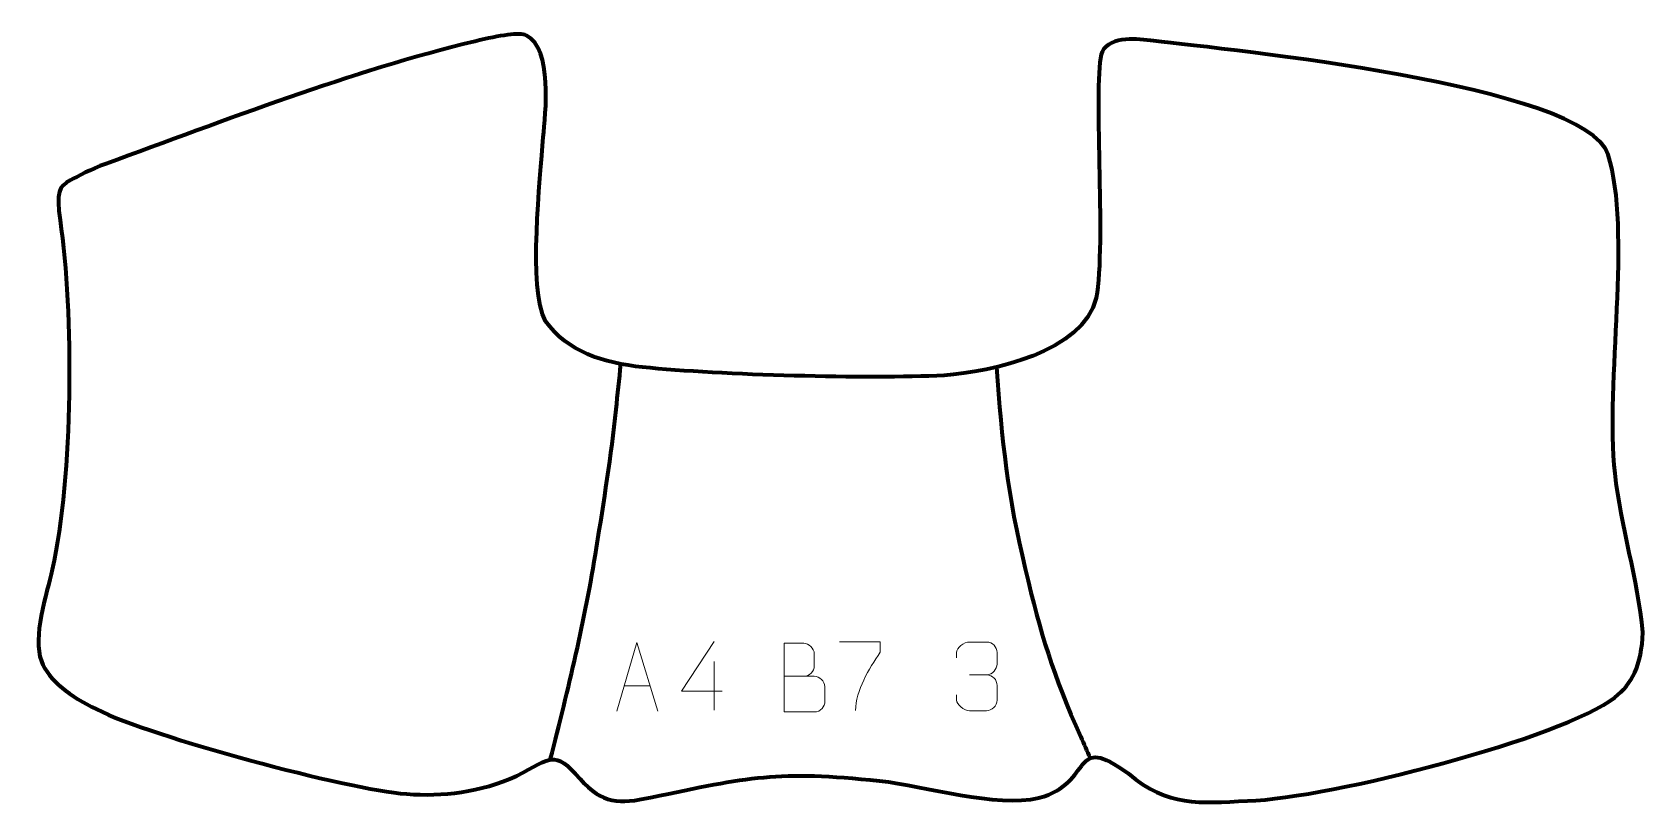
# Model space of a CAD drawing. Header units: millimetres. Extents: x -291 to 295, y -151 to 131.
import ezdxf

# ---------------------------------------------------------------- set-up
doc = ezdxf.new("R2010")
doc.units = ezdxf.units.MM
doc.header["$MEASUREMENT"] = 0
doc.layers.add('layer 2', color=7, linetype='Continuous')
doc.layers.add('layer 3', color=7, linetype='Continuous')

msp = doc.modelspace()

# ---------------------------------------------------------------- linework, layer by layer
at = {"layer": 'layer 2', "color": 142, "lineweight": 158}
for points in [[(-102.834, -133.8753), (-96.079, -107.3871), (-90.3386, -83.929), (-86.0039, -56.812), (-86.0039, -56.812), (-83.326, -40.06), (-80.7035, -23.4496), (-78.8839, -6.572), (-78.8839, -6.572), (-78.3097, -1.0594), (-77.7354, 4.4531), (-77.1611, 9.9657)], [(59.4923, 8.8687), (61.4119, -18.4547), (63.465, -37.6909), (69.8959, -64.538), (69.8959, -64.538), (75.6263, -88.4606), (79.9556, -102.9607), (90.0923, -125.6003), (90.0923, -125.6003), (91.2525, -128.1915), (92.3974, -130.7866), (93.5323, -133.389)]]:
    msp.add_open_spline(points, degree=3, knots=[0, 0, 0, 0, 0.25, 0.25, 0.25, 0.25, 0.5, 0.5, 0.5, 0.5, 1, 1, 1, 1], dxfattribs=at)
at = {"layer": 'layer 3', "color": 242, "lineweight": 158}
msp.add_open_spline([(-281.1293, 62.2338), (-282.646, 72.5715), (-281.5818, 74.5693), (-277.3539, 76.8112), (-277.3539, 76.8112), (-274.5768, 78.2837), (-270.2525, 80.6668), (-264.4092, 82.7886), (-264.4092, 82.7886), (-221.0424, 98.5357), (-175.1245, 116.523), (-130.3046, 127.2995), (-130.3046, 127.2995), (-121.0233, 129.5311), (-113.8904, 130.6257), (-111.5882, 129.4808), (-111.5882, 129.4808), (-101.8842, 124.6552), (-104.5641, 101.4162), (-105.4117, 92.4197), (-105.4117, 92.4197), (-106.3767, 77.706), (-111.0722, 37.266), (-104.5198, 25.5846), (-104.5198, 25.5846), (-96.732, 14.3972), (-83.4345, 10.2898), (-69.2406, 8.8194), (-69.2406, 8.8194), (-40.2702, 5.8184), (12.2931, 4.568), (40.4138, 5.7756), (40.4138, 5.7756), (57.7443, 7.2675), (90.9874, 14.1386), (95.7134, 34.0372), (95.7134, 34.0372), (99.4093, 53.0716), (94.3233, 114.3694), (97.8411, 123.4709), (97.8411, 123.4709), (101.3148, 129.5966), (110.7533, 128.1696), (116.6276, 127.4576), (116.6276, 127.4576), (143.9929, 124.2655), (273.7412, 111.5943), (281.922, 86.09), (281.922, 86.09), (290.7365, 58.61), (280.8461, 2.9698), (284.4583, -29.8254), (284.4583, -29.8254), (286.5861, -49.1455), (292.7443, -68.0387), (294.5359, -87.6056), (294.5359, -87.6056), (294.2016, -99.6049), (290.3935, -106.5482), (284.3447, -111.2675), (284.3447, -111.2675), (265.5302, -125.9463), (181.4924, -147.7963), (150.7683, -148.8852), (150.7683, -148.8852), (132.7599, -149.6957), (122.0658, -151.104), (107.417, -138.9601), (107.417, -138.9601), (86.214, -123.5107), (95.3917, -142.3921), (74.8194, -147.806), (74.8194, -147.806), (59.3959, -151.386), (33.6857, -143.4705), (16.8964, -141.5804), (16.8964, -141.5804), (-20.3008, -137.6752), (-30.3707, -140.0975), (-66.3495, -147.6408), (-66.3495, -147.6408), (-77.758, -150.0327), (-83.9172, -150.0296), (-91.9527, -140.9176), (-91.9527, -140.9176), (-101.7635, -129.9212), (-102.182, -133.353), (-114.9843, -139.7351), (-114.9843, -139.7351), (-128.4861, -145.8206), (-141.8387, -147.3262), (-155.1359, -146.3617), (-155.1359, -146.3617), (-176.4759, -144.8138), (-247.601, -125.6654), (-267.9245, -115.5683), (-267.9245, -115.5683), (-277.3422, -110.8895), (-285.1984, -105.1968), (-287.9302, -98.0765), (-287.9302, -98.0765), (-291.2757, -89.3567), (-286.0483, -73.8448), (-283.9745, -64.6933), (-283.9745, -64.6933), (-276.3536, -31.06), (-276.2581, 29.0324), (-281.1293, 62.2338)], degree=3, knots=[0, 0, 0, 0, 0.03571429, 0.03571429, 0.03571429, 0.03571429, 0.07142857, 0.07142857, 0.07142857, 0.07142857, 0.10714286, 0.10714286, 0.10714286, 0.10714286, 0.14285714, 0.14285714, 0.14285714, 0.14285714, 0.17857143, 0.17857143, 0.17857143, 0.17857143, 0.21428571, 0.21428571, 0.21428571, 0.21428571, 0.25, 0.25, 0.25, 0.25, 0.28571429, 0.28571429, 0.28571429, 0.28571429, 0.32142857, 0.32142857, 0.32142857, 0.32142857, 0.35714286, 0.35714286, 0.35714286, 0.35714286, 0.39285714, 0.39285714, 0.39285714, 0.39285714, 0.42857143, 0.42857143, 0.42857143, 0.42857143, 0.46428571, 0.46428571, 0.46428571, 0.46428571, 0.5, 0.5, 0.5, 0.5, 0.53571429, 0.53571429, 0.53571429, 0.53571429, 0.57142857, 0.57142857, 0.57142857, 0.57142857, 0.60714286, 0.60714286, 0.60714286, 0.60714286, 0.64285714, 0.64285714, 0.64285714, 0.64285714, 0.67857143, 0.67857143, 0.67857143, 0.67857143, 0.71428571, 0.71428571, 0.71428571, 0.71428571, 0.75, 0.75, 0.75, 0.75, 0.78571429, 0.78571429, 0.78571429, 0.78571429, 0.82142857, 0.82142857, 0.82142857, 0.82142857, 0.85714286, 0.85714286, 0.85714286, 0.85714286, 0.89285714, 0.89285714, 0.89285714, 0.89285714, 0.92857143, 0.92857143, 0.92857143, 0.92857143, 1, 1, 1, 1], dxfattribs=at)
at = {"layer": 'layer 3', "color": 250, "lineweight": 9}
for points, knots in [([(-78.6774, -116.2701), (-78.6774, -116.2701), (-71.3064, -91.3166), (-71.3064, -91.3166), (-71.3064, -91.3166), (-71.3064, -91.3166), (-63.7365, -116.2701), (-63.7365, -116.2701)], [0, 0, 0, 0, 0.33333333, 0.33333333, 0.33333333, 0.33333333, 1, 1, 1, 1]), ([(-40.2628, -108.9494), (-40.2628, -108.9494), (-55.0845, -108.9494), (-55.0845, -108.9494), (-55.0845, -108.9494), (-55.0845, -108.9494), (-43.2069, -90.8789), (-43.2069, -90.8789)], [0, 0, 0, 0, 0.33333333, 0.33333333, 0.33333333, 0.33333333, 1, 1, 1, 1]), ([(-17.7184, -103.5672), (-14.0798, -103.5668), (-10.4927, -103.5668), (-6.8533, -103.5672), (-6.8533, -103.5672), (-4.8779, -103.5845), (-2.9543, -105.3206), (-2.9543, -107.3702), (-2.9543, -107.3702), (-2.9547, -108.4988), (-2.9547, -111.5482), (-2.9543, -112.6771), (-2.9543, -112.6771), (-2.9367, -114.535), (-4.4788, -116.5489), (-6.8003, -116.532), (-6.8003, -116.532), (-10.4401, -116.5316), (-14.0795, -116.5316), (-17.7184, -116.532), (-17.7184, -116.532), (-17.7184, -108.2137), (-17.7184, -99.8959), (-17.7184, -91.5784), (-17.7184, -91.5784), (-15.3447, -91.5784), (-12.9706, -91.5784), (-10.5964, -91.5784), (-10.5964, -91.5784), (-8.9156, -91.5608), (-6.8188, -93.4713), (-6.8011, -95.4337), (-6.8011, -95.4337), (-6.8015, -97.4998), (-6.8015, -97.6458), (-6.8011, -99.7123), (-6.8011, -99.7123), (-6.7838, -101.7784), (-8.6383, -103.5845), (-10.6483, -103.5672)], [0, 0, 0, 0, 0.09090909, 0.09090909, 0.09090909, 0.09090909, 0.18181818, 0.18181818, 0.18181818, 0.18181818, 0.27272727, 0.27272727, 0.27272727, 0.27272727, 0.36363636, 0.36363636, 0.36363636, 0.36363636, 0.45454545, 0.45454545, 0.45454545, 0.45454545, 0.54545455, 0.54545455, 0.54545455, 0.54545455, 0.63636364, 0.63636364, 0.63636364, 0.63636364, 0.72727273, 0.72727273, 0.72727273, 0.72727273, 0.81818182, 0.81818182, 0.81818182, 0.81818182, 1, 1, 1, 1]), ([(2.3061, -91.0876), (2.3061, -91.0876), (17.1222, -91.0876), (17.1222, -91.0876), (17.1222, -91.0876), (17.1219, -92.3372), (17.1219, -93.5868), (17.1222, -94.8366), (17.1222, -94.8366), (13.1278, -100.8337), (8.2126, -108.6673), (8.2126, -116.0461)], [0, 0, 0, 0, 0.25, 0.25, 0.25, 0.25, 0.5, 0.5, 0.5, 0.5, 1, 1, 1, 1]), ([(44.9541, -96.81), (44.9541, -96.81), (44.9541, -94.9528), (44.9541, -94.9528), (44.9541, -94.9528), (44.9398, -93.2109), (47.6043, -91.0928), (49.6634, -91.1155), (49.6634, -91.1155), (51.7275, -91.1155), (53.7915, -91.1155), (55.8552, -91.1155), (55.8552, -91.1155), (58.0497, -91.1067), (59.648, -92.9535), (59.6924, -94.8656), (59.6924, -94.8656), (59.692, -96.3007), (59.692, -97.7358), (59.6924, -99.1713), (59.6924, -99.1713), (59.6438, -100.8248), (58.0412, -103.0548), (55.8429, -103.0448), (55.8429, -103.0448), (58.0466, -103.056), (59.6546, -104.8592), (59.7086, -106.9187), (59.7086, -106.9187), (59.7082, -108.7034), (59.7082, -110.4881), (59.7086, -112.2732), (59.7086, -112.2732), (59.7187, -114.3346), (57.6638, -116.0977), (55.8429, -116.0896), (55.8429, -116.0896), (53.7776, -116.0893), (51.7124, -116.0893), (49.6468, -116.0896), (49.6468, -116.0896), (47.4782, -116.0781), (44.9472, -113.6779), (44.9286, -112.2161), (44.9286, -112.2161), (44.9286, -112.2161), (44.9286, -110.3075), (44.9286, -110.3075)], [0, 0, 0, 0, 0.07692308, 0.07692308, 0.07692308, 0.07692308, 0.15384615, 0.15384615, 0.15384615, 0.15384615, 0.23076923, 0.23076923, 0.23076923, 0.23076923, 0.30769231, 0.30769231, 0.30769231, 0.30769231, 0.38461538, 0.38461538, 0.38461538, 0.38461538, 0.46153846, 0.46153846, 0.46153846, 0.46153846, 0.53846154, 0.53846154, 0.53846154, 0.53846154, 0.61538462, 0.61538462, 0.61538462, 0.61538462, 0.69230769, 0.69230769, 0.69230769, 0.69230769, 0.76923077, 0.76923077, 0.76923077, 0.76923077, 0.84615385, 0.84615385, 0.84615385, 0.84615385, 1, 1, 1, 1])]:
    msp.add_open_spline(points, degree=3, knots=knots, dxfattribs=at)
for points in [[(-43.2069, -98.1883), (-43.2069, -98.1883), (-43.2069, -115.853), (-43.2069, -115.853)], [(49.6638, -103.0552), (49.6638, -103.0552), (55.8602, -103.0552), (55.8602, -103.0552)], [(-75.9548, -107.0207), (-75.9548, -107.0207), (-66.4591, -107.0207), (-66.4591, -107.0207)]]:
    msp.add_open_spline(points, degree=3, dxfattribs=at)

doc.saveas('drawing.dxf')
